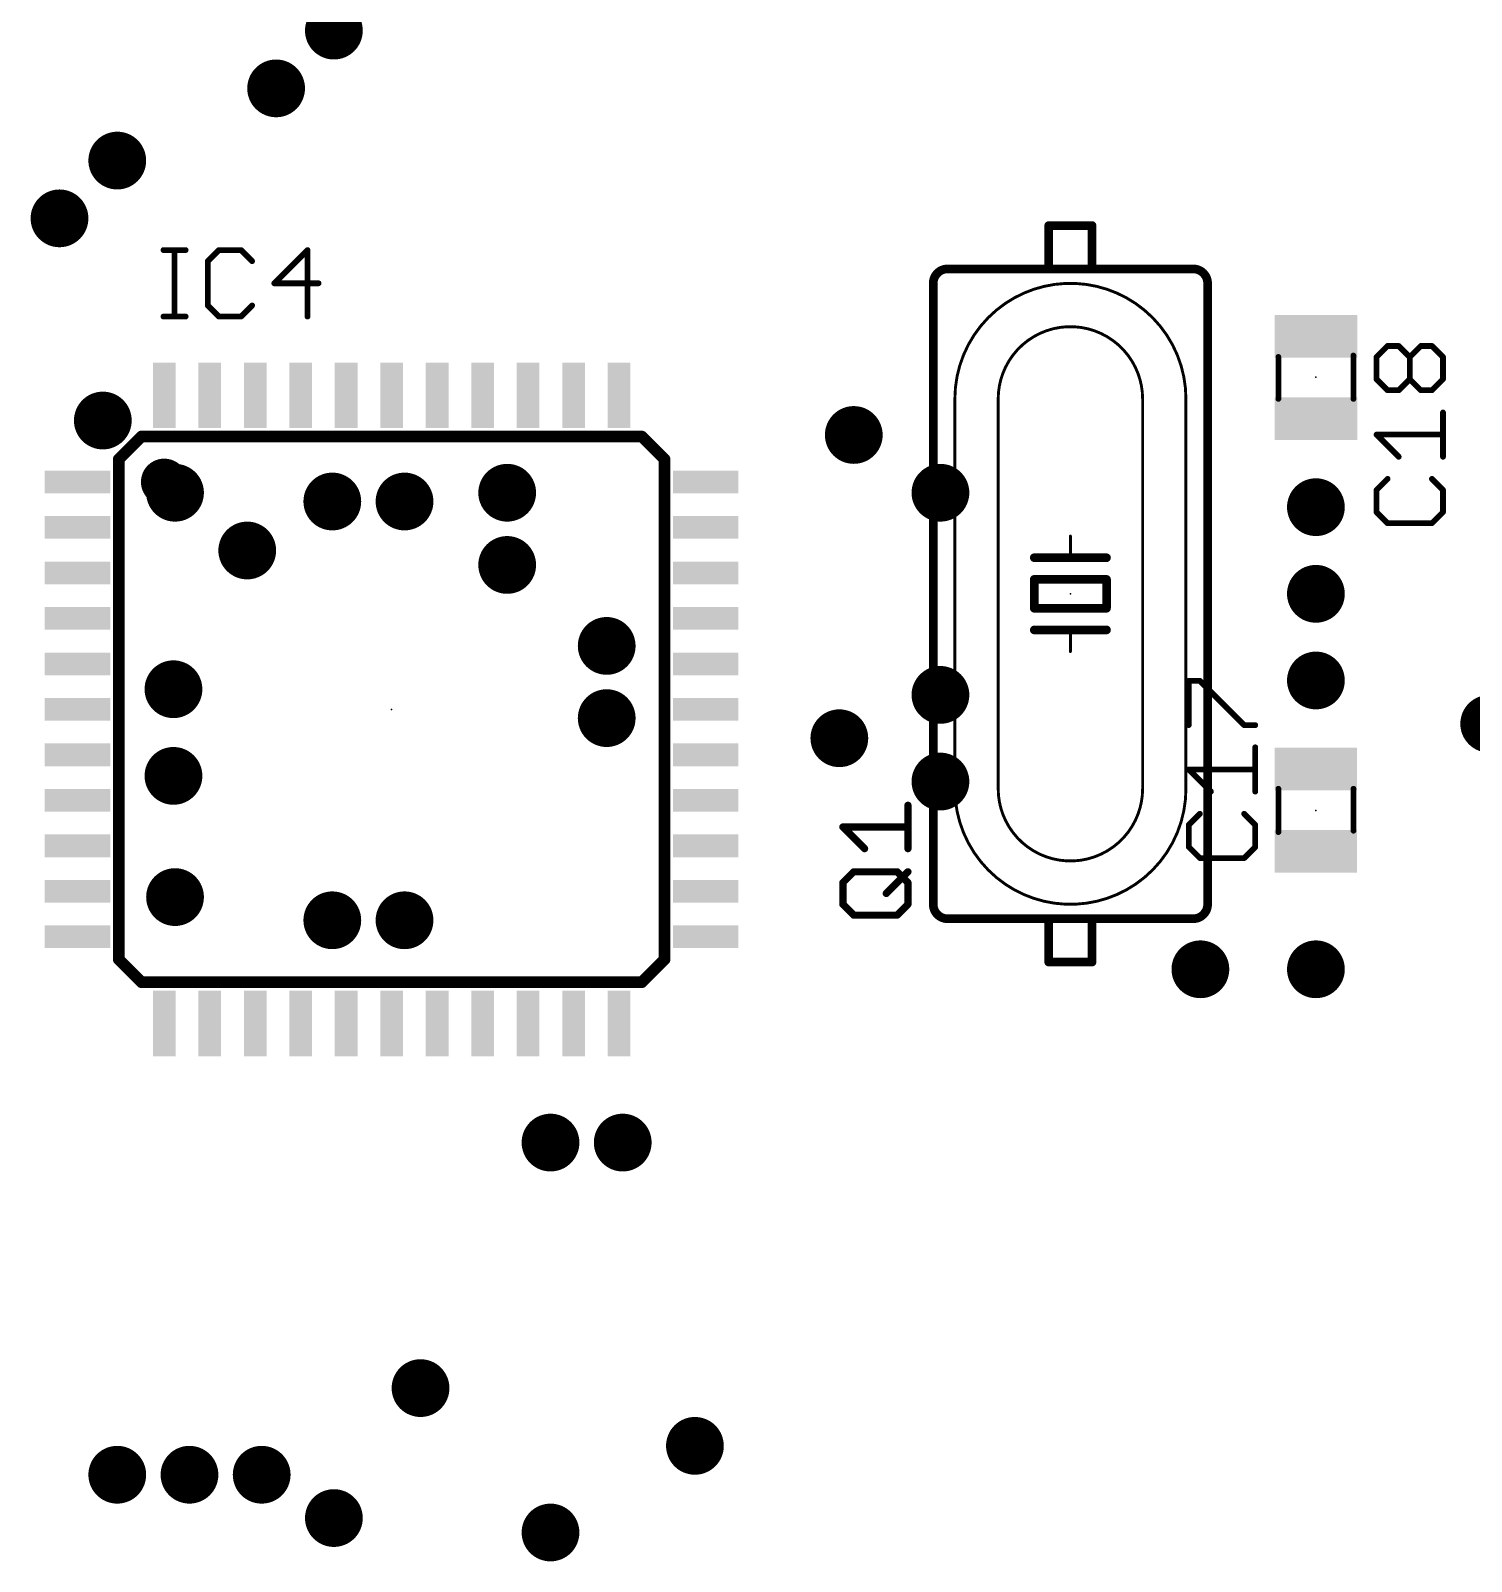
# Model space of a CAD drawing. Extents: x -10 to 136, y 0 to 101.
# Drawn here: x 41.15 to 66.49, y 45.21 to 72.14 of the extents above; entities that cross this region are included whole.
import ezdxf

# ---------------------------------------------------------------- set-up
doc = ezdxf.new("R2010")
doc.units = 0
for name, color, linetype in [('18', 92, 'CONTINUOUS'), ('21', 253, 'CONTINUOUS'), ('23', 7, 'CONTINUOUS'), ('25', 253, 'CONTINUOUS'), ('51', 253, 'CONTINUOUS')]:
    doc.layers.add(name, color=color, linetype=linetype)

# ---------------------------------------------------------------- blocks, each defined once
blk = doc.blocks.new('RECT')
blk.add_solid([(-0.5, -0.5), (0.5, -0.5), (-0.5, 0.5), (0.5, 0.5)])
blk = doc.blocks.new('ROUNDV')
at = {"const_width": 0.5}
blk.add_lwpolyline([(0, -0.25, 1), (0, 0.25, 1), (0, -0.25)], format="xyb", dxfattribs=at)

msp = doc.modelspace()

# ---------------------------------------------------------------- linework, layer by layer
at = {"layer": '21'}
for points, const_width in [([(57.277, 67.945, 0.4142), (57.023, 67.691)], 0.1524), ([(57.277, 67.9831, 1), (57.277, 67.9069)], 0.0762), ([(57.277, 67.9069, 1), (57.277, 67.9831)], 0.0762), ([(58.293, 67.9069, 1), (58.293, 67.9831)], 0.0762), ([(60.579, 67.9831, 1), (60.579, 67.9069)], 0.0762), ([(61.849, 67.691, 0.4142), (61.595, 67.945)], 0.1524), ([(61.595, 67.9831, 1), (61.595, 67.9069)], 0.0762), ([(61.595, 67.9069, 1), (61.595, 67.9831)], 0.0762), ([(57.0611, 67.691, 1), (56.9849, 67.691)], 0.0762), ([(56.9849, 67.691, 1), (57.0611, 67.691)], 0.0762), ([(61.8871, 67.691, 1), (61.8109, 67.691)], 0.0762), ([(61.8109, 67.691, 1), (61.8871, 67.691)], 0.0762), ([(58.293, 67.3391, 0.2483), (57.404, 65.659)], 0.0508), ([(61.468, 65.659, 0.2483), (60.5789, 67.339)], 0.0508), ([(58.293, 66.2126, 0.1132), (58.166, 65.659)], 0.0508), ([(60.706, 65.659, 0.1132), (60.579, 66.2126)], 0.0508), ([(57.4167, 65.659, 1), (57.3913, 65.659)], 0.0254), ([(58.1787, 65.659, 1), (58.1533, 65.659)], 0.0254), ([(60.7187, 65.659, 1), (60.6933, 65.659)], 0.0254), ([(61.4807, 65.659, 1), (61.4553, 65.659)], 0.0254), ([(43.098, 65.0488, 1), (43.098, 64.9472)], 0.1016), ([(43.1339, 64.9621, 1), (43.0621, 65.0339)], 0.1016), ([(51.9339, 65.0339, 1), (51.8621, 64.9621)], 0.1016), ([(51.898, 64.9472, 1), (51.898, 65.0488)], 0.1016), ([(42.7488, 64.598, 1), (42.6472, 64.598)], 0.1016), ([(42.6621, 64.6339, 1), (42.7339, 64.5621)], 0.1016), ([(52.3488, 64.598, 1), (52.2472, 64.598)], 0.1016), ([(52.2621, 64.5621, 1), (52.3339, 64.6339)], 0.1016), ([(43.498, 63.9153, 1), (43.498, 64.4807, 1), (43.498, 63.9153)], 0.254), ([(59.4487, 63.246, 1), (59.4233, 63.246)], 0.0254), ([(58.801, 62.9031, 1), (58.801, 62.8269)], 0.0762), ([(59.436, 62.9031, 1), (59.436, 62.8269)], 0.0762), ([(59.436, 62.8269, 1), (59.436, 62.9031)], 0.0762), ([(59.4233, 62.865, 1), (59.4487, 62.865)], 0.0254), ([(60.071, 62.8269, 1), (60.071, 62.9031)], 0.0762), ([(58.801, 62.5221, 1), (58.801, 62.4459)], 0.0762), ([(58.8391, 62.484, 1), (58.7629, 62.484)], 0.0762), ([(60.1091, 62.484, 1), (60.0329, 62.484)], 0.0762), ([(60.071, 62.4459, 1), (60.071, 62.5221)], 0.0762), ([(58.801, 62.0141, 1), (58.801, 61.9379)], 0.0762), ([(58.7629, 61.976, 1), (58.8391, 61.976)], 0.0762), ([(60.0329, 61.976, 1), (60.1091, 61.976)], 0.0762), ([(60.071, 61.9379, 1), (60.071, 62.0141)], 0.0762), ([(58.801, 61.6331, 1), (58.801, 61.5569)], 0.0762), ([(59.436, 61.6331, 1), (59.436, 61.5569)], 0.0762), ([(59.436, 61.5569, 1), (59.436, 61.6331)], 0.0762), ([(60.071, 61.5569, 1), (60.071, 61.6331)], 0.0762), ([(59.4487, 61.595, 1), (59.4233, 61.595)], 0.0254), ([(59.4233, 61.214, 1), (59.4487, 61.214)], 0.0254), ([(57.4039, 58.801, 0.2483), (58.293, 57.1209)], 0.0508), ([(57.3913, 58.801, 1), (57.4167, 58.801)], 0.0254), ([(58.166, 58.801, 0.1132), (58.293, 58.2474)], 0.0508), ([(58.1533, 58.801, 1), (58.1787, 58.801)], 0.0254), ([(60.579, 57.1209, 0.2483), (61.468, 58.801)], 0.0508), ([(60.579, 58.2474, 0.1132), (60.706, 58.801)], 0.0508), ([(60.6933, 58.801, 1), (60.7187, 58.801)], 0.0254), ([(61.4553, 58.801, 1), (61.4807, 58.801)], 0.0254), ([(57.023, 56.769, 0.4142), (57.277, 56.515)], 0.1524), ([(57.0611, 56.769, 1), (56.9849, 56.769)], 0.0762), ([(61.595, 56.515, 0.4142), (61.849, 56.769)], 0.1524), ([(61.8871, 56.769, 1), (61.8109, 56.769)], 0.0762), ([(56.9849, 56.769, 1), (57.0611, 56.769)], 0.0762), ([(57.277, 56.5531, 1), (57.277, 56.4769)], 0.0762), ([(57.277, 56.4769, 1), (57.277, 56.5531)], 0.0762), ([(58.293, 56.4769, 1), (58.293, 56.5531)], 0.0762), ([(60.579, 56.5531, 1), (60.579, 56.4769)], 0.0762), ([(61.595, 56.5531, 1), (61.595, 56.4769)], 0.0762), ([(61.595, 56.4769, 1), (61.595, 56.5531)], 0.0762), ([(61.8109, 56.769, 1), (61.8871, 56.769)], 0.0762), ([(42.7339, 55.8339, 1), (42.6621, 55.7621)], 0.1016), ([(42.6472, 55.798, 1), (42.7488, 55.798)], 0.1016), ([(52.2472, 55.798, 1), (52.3488, 55.798)], 0.1016), ([(52.3339, 55.7621, 1), (52.2621, 55.8339)], 0.1016), ([(43.098, 55.4488, 1), (43.098, 55.3472)], 0.1016), ([(43.0621, 55.3621, 1), (43.1339, 55.4339)], 0.1016), ([(51.8621, 55.4339, 1), (51.9339, 55.3621)], 0.1016), ([(51.898, 55.3472, 1), (51.898, 55.4488)], 0.1016)]:
    msp.add_lwpolyline(points, format="xyb", dxfattribs=dict(at, const_width=const_width))
for points, const_width in [([(58.293, 67.945), (57.277, 67.945)], 0.1524), ([(61.595, 67.945), (60.579, 67.945)], 0.1524), ([(57.023, 67.691), (57.023, 56.769)], 0.1524), ([(61.849, 67.691), (61.849, 56.769)], 0.1524), ([(57.404, 58.801), (57.404, 65.659)], 0.0508), ([(58.166, 58.801), (58.166, 65.659)], 0.0508), ([(60.706, 65.659), (60.706, 58.801)], 0.0508), ([(61.468, 65.659), (61.468, 58.801)], 0.0508), ([(42.698, 64.598), (43.098, 64.998)], 0.2032), ([(43.098, 64.998), (51.898, 64.998)], 0.2032), ([(51.898, 64.998), (52.298, 64.598)], 0.2032), ([(42.698, 55.798), (42.698, 64.598)], 0.2032), ([(52.298, 64.598), (52.298, 55.798)], 0.2032), ([(59.436, 62.865), (59.436, 63.246)], 0.0508), ([(58.801, 62.865), (59.436, 62.865)], 0.1524), ([(59.436, 62.865), (60.071, 62.865)], 0.1524), ([(60.071, 62.484), (58.801, 62.484)], 0.1524), ([(58.801, 62.484), (58.801, 61.976)], 0.1524), ([(60.071, 61.976), (60.071, 62.484)], 0.1524), ([(58.801, 61.976), (60.071, 61.976)], 0.1524), ([(58.801, 61.595), (59.436, 61.595)], 0.1524), ([(59.436, 61.595), (60.071, 61.595)], 0.1524), ([(59.436, 61.595), (59.436, 61.214)], 0.0508), ([(58.293, 56.515), (57.277, 56.515)], 0.1524), ([(61.595, 56.515), (60.579, 56.515)], 0.1524), ([(43.098, 55.398), (42.698, 55.798)], 0.2032), ([(52.298, 55.798), (51.898, 55.398)], 0.2032), ([(51.898, 55.398), (43.098, 55.398)], 0.2032)]:
    msp.add_lwpolyline(points, dxfattribs=dict(at, const_width=const_width))
at = {"layer": '23'}
for p in [(63.754, 66.04), (59.436, 62.23), (47.498, 60.198), (63.754, 58.42)]:
    msp.add_point(p, dxfattribs=at)
at = {"layer": '25'}
for points, const_width in [([(43.4848, 68.2761), (43.8745, 68.2761)], 0.1016), ([(43.6796, 67.1068), (43.6796, 68.2761)], 0.1016), ([(44.4591, 68.2761), (44.2643, 68.0812)], 0.1016), ([(44.2643, 68.0812), (44.2643, 67.3016)], 0.1016), ([(44.8489, 68.2761), (44.4591, 68.2761)], 0.1016), ([(45.0438, 68.0812), (44.8489, 68.2761)], 0.1016), ([(46.0182, 68.2761), (45.4336, 67.6914)], 0.1016), ([(46.0182, 67.1068), (46.0182, 68.2761)], 0.1016), ([(45.4336, 67.6914), (46.2131, 67.6914)], 0.1016), ([(44.2643, 67.3016), (44.4591, 67.1068)], 0.1016), ([(44.8489, 67.1068), (45.0438, 67.3016)], 0.1016), ([(43.4848, 67.1068), (43.8745, 67.1068)], 0.1016), ([(44.4591, 67.1068), (44.8489, 67.1068)], 0.1016), ([(64.8199, 66.3949), (65.0148, 66.5898)], 0.1016), ([(65.0148, 66.5898), (65.2097, 66.5898)], 0.1016), ([(65.2097, 66.5898), (65.4046, 66.3949)], 0.1016), ([(65.4046, 66.3949), (65.5995, 66.5898)], 0.1016), ([(65.5995, 66.5898), (65.7944, 66.5898)], 0.1016), ([(65.7944, 66.5898), (65.9892, 66.3949)], 0.1016), ([(64.8199, 66.0051), (64.8199, 66.3949)], 0.1016), ([(65.4046, 66.0051), (65.4046, 66.3949)], 0.1016), ([(65.9892, 66.3949), (65.9892, 66.0051)], 0.1016), ([(65.0148, 65.8103), (64.8199, 66.0051)], 0.1016), ([(65.4046, 66.0051), (65.2097, 65.8103)], 0.1016), ([(65.5995, 65.8103), (65.4046, 66.0051)], 0.1016), ([(65.9892, 66.0051), (65.7944, 65.8103)], 0.1016), ([(65.2097, 65.8103), (65.0148, 65.8103)], 0.1016), ([(65.7944, 65.8103), (65.5995, 65.8103)], 0.1016), ([(65.9892, 64.641), (65.9892, 65.4205)], 0.1016), ([(65.2097, 64.641), (64.8199, 65.0307)], 0.1016), ([(64.8199, 65.0307), (65.9892, 65.0307)], 0.1016), ([(65.0148, 64.2512), (64.8199, 64.0563)], 0.1016), ([(64.8199, 64.0563), (64.8199, 63.6665)], 0.1016), ([(65.9892, 64.0563), (65.7944, 64.2512)], 0.1016), ([(65.9892, 63.6665), (65.9892, 64.0563)], 0.1016), ([(64.8199, 63.6665), (65.0148, 63.4717)], 0.1016), ([(65.7944, 63.4717), (65.9892, 63.6665)], 0.1016), ([(65.0148, 63.4717), (65.7944, 63.4717)], 0.1016), ([(61.5179, 59.9204), (61.5179, 60.6999)], 0.1016), ([(61.5179, 60.6999), (61.7128, 60.6999)], 0.1016), ([(61.7128, 60.6999), (62.4924, 59.9204)], 0.1016), ([(62.4924, 59.9204), (62.6872, 59.9204)], 0.1016), ([(62.6872, 58.7511), (62.6872, 59.5306)], 0.1016), ([(61.9077, 58.7511), (61.5179, 59.1408)], 0.1016), ([(61.5179, 59.1408), (62.6872, 59.1408)], 0.1016), ([(56.5785, 57.7478), (56.5785, 58.5104)], 0.127), ([(55.8159, 57.7478), (55.4346, 58.1291)], 0.127), ([(55.4346, 58.1291), (56.5785, 58.1291)], 0.127), ([(61.7128, 58.3613), (61.5179, 58.1664)], 0.1016), ([(61.5179, 58.1664), (61.5179, 57.7766)], 0.1016), ([(62.6872, 58.1664), (62.4924, 58.3613)], 0.1016), ([(62.6872, 57.7766), (62.6872, 58.1664)], 0.1016), ([(61.5179, 57.7766), (61.7128, 57.5818)], 0.1016), ([(61.7128, 57.5818), (62.4924, 57.5818)], 0.1016), ([(62.4924, 57.5818), (62.6872, 57.7766)], 0.1016), ([(55.4346, 57.1504), (55.6252, 57.3411)], 0.127), ([(55.6252, 57.3411), (56.3879, 57.3411)], 0.127), ([(56.1972, 56.9598), (56.5785, 57.3411)], 0.127), ([(56.3879, 57.3411), (56.5785, 57.1504)], 0.127), ([(55.4346, 56.7691), (55.4346, 57.1504)], 0.127), ([(56.5785, 57.1504), (56.5785, 56.7691)], 0.127), ([(55.6252, 56.5785), (55.4346, 56.7691)], 0.127), ([(56.5785, 56.7691), (56.3879, 56.5785)], 0.127), ([(56.3879, 56.5785), (55.6252, 56.5785)], 0.127)]:
    msp.add_lwpolyline(points, dxfattribs=dict(at, const_width=const_width))
for points, const_width in [([(43.4848, 68.3015, 1), (43.4848, 68.2507)], 0.0508), ([(43.705, 68.2761, 1), (43.6542, 68.2761)], 0.0508), ([(43.8745, 68.2507, 1), (43.8745, 68.3015)], 0.0508), ([(44.2463, 68.0992, 1), (44.2823, 68.0632)], 0.0508), ([(44.2897, 68.0812, 1), (44.2389, 68.0812)], 0.0508), ([(44.4591, 68.3015, 1), (44.4591, 68.2507)], 0.0508), ([(44.4771, 68.2581, 1), (44.4411, 68.2941)], 0.0508), ([(44.8669, 68.2941, 1), (44.8309, 68.2581)], 0.0508), ([(44.8489, 68.2507, 1), (44.8489, 68.3015)], 0.0508), ([(45.0258, 68.0632, 1), (45.0618, 68.0992)], 0.0508), ([(46.0436, 68.2761, 1), (45.9928, 68.2761)], 0.0508), ([(46.0362, 68.2581, 1), (46.0002, 68.2941)], 0.0508), ([(45.4156, 67.7094, 1), (45.4516, 67.6734)], 0.0508), ([(45.4336, 67.7168, 1), (45.4336, 67.666)], 0.0508), ([(46.2131, 67.666, 1), (46.2131, 67.7168)], 0.0508), ([(44.2823, 67.3196, 1), (44.2463, 67.2836)], 0.0508), ([(44.2389, 67.3016, 1), (44.2897, 67.3016)], 0.0508), ([(45.0618, 67.2836, 1), (45.0258, 67.3196)], 0.0508), ([(43.4848, 67.1322, 1), (43.4848, 67.0814)], 0.0508), ([(43.6542, 67.1068, 1), (43.705, 67.1068)], 0.0508), ([(43.8745, 67.0814, 1), (43.8745, 67.1322)], 0.0508), ([(44.4591, 67.1322, 1), (44.4591, 67.0814)], 0.0508), ([(44.4411, 67.0888, 1), (44.4771, 67.1248)], 0.0508), ([(44.8309, 67.1248, 1), (44.8669, 67.0888)], 0.0508), ([(44.8489, 67.0814, 1), (44.8489, 67.1322)], 0.0508), ([(45.9928, 67.1068, 1), (46.0436, 67.1068)], 0.0508), ([(65.0148, 66.6152, 1), (65.0148, 66.5644)], 0.0508), ([(65.0328, 66.5718, 1), (64.9968, 66.6078)], 0.0508), ([(65.2277, 66.6078, 1), (65.1917, 66.5718)], 0.0508), ([(65.2097, 66.5644, 1), (65.2097, 66.6152)], 0.0508), ([(65.5995, 66.6152, 1), (65.5995, 66.5644)], 0.0508), ([(65.6175, 66.5718, 1), (65.5815, 66.6078)], 0.0508), ([(65.8124, 66.6078, 1), (65.7764, 66.5718)], 0.0508), ([(65.7944, 66.5644, 1), (65.7944, 66.6152)], 0.0508), ([(64.8019, 66.4129, 1), (64.8379, 66.3769)], 0.0508), ([(64.8453, 66.3949, 1), (64.7945, 66.3949)], 0.0508), ([(65.3866, 66.4129, 1), (65.4226, 66.3769)], 0.0508), ([(65.43, 66.3949, 1), (65.3792, 66.3949)], 0.0508), ([(65.3866, 66.3769, 1), (65.4226, 66.4129)], 0.0508), ([(66.0146, 66.3949, 1), (65.9638, 66.3949)], 0.0508), ([(65.9712, 66.3769, 1), (66.0072, 66.4129)], 0.0508), ([(64.8379, 66.0231, 1), (64.8019, 65.9871)], 0.0508), ([(64.7945, 66.0051, 1), (64.8453, 66.0051)], 0.0508), ([(65.4226, 66.0231, 1), (65.3866, 65.9871)], 0.0508), ([(65.3792, 66.0051, 1), (65.43, 66.0051)], 0.0508), ([(65.4226, 65.9871, 1), (65.3866, 66.0231)], 0.0508), ([(65.9638, 66.0051, 1), (66.0146, 66.0051)], 0.0508), ([(66.0072, 65.9871, 1), (65.9712, 66.0231)], 0.0508), ([(65.0148, 65.8357, 1), (65.0148, 65.7849)], 0.0508), ([(64.9968, 65.7923, 1), (65.0328, 65.8283)], 0.0508), ([(65.1917, 65.8283, 1), (65.2277, 65.7923)], 0.0508), ([(65.2097, 65.7849, 1), (65.2097, 65.8357)], 0.0508), ([(65.5995, 65.8357, 1), (65.5995, 65.7849)], 0.0508), ([(65.5815, 65.7923, 1), (65.6175, 65.8283)], 0.0508), ([(65.7764, 65.8283, 1), (65.8124, 65.7923)], 0.0508), ([(65.7944, 65.7849, 1), (65.7944, 65.8357)], 0.0508), ([(66.0146, 65.4205, 1), (65.9638, 65.4205)], 0.0508), ([(64.8379, 65.0487, 1), (64.8019, 65.0127)], 0.0508), ([(64.8199, 65.0561, 1), (64.8199, 65.0053)], 0.0508), ([(65.9892, 65.0053, 1), (65.9892, 65.0561)], 0.0508), ([(65.1917, 64.623, 1), (65.2277, 64.659)], 0.0508), ([(65.9638, 64.641, 1), (66.0146, 64.641)], 0.0508), ([(64.8019, 64.0743, 1), (64.8379, 64.0383)], 0.0508), ([(64.8453, 64.0563, 1), (64.7945, 64.0563)], 0.0508), ([(65.0328, 64.2332, 1), (64.9968, 64.2692)], 0.0508), ([(65.8124, 64.2692, 1), (65.7764, 64.2332)], 0.0508), ([(66.0146, 64.0563, 1), (65.9638, 64.0563)], 0.0508), ([(65.9712, 64.0383, 1), (66.0072, 64.0743)], 0.0508), ([(64.8379, 63.6845, 1), (64.8019, 63.6485)], 0.0508), ([(64.7945, 63.6665, 1), (64.8453, 63.6665)], 0.0508), ([(65.9638, 63.6665, 1), (66.0146, 63.6665)], 0.0508), ([(66.0072, 63.6485, 1), (65.9712, 63.6845)], 0.0508), ([(65.0148, 63.4971, 1), (65.0148, 63.4463)], 0.0508), ([(64.9968, 63.4537, 1), (65.0328, 63.4897)], 0.0508), ([(65.7764, 63.4897, 1), (65.8124, 63.4537)], 0.0508), ([(65.7944, 63.4463, 1), (65.7944, 63.4971)], 0.0508), ([(61.5433, 60.6999, 1), (61.4925, 60.6999)], 0.0508), ([(61.5179, 60.7253, 1), (61.5179, 60.6745)], 0.0508), ([(61.7308, 60.7179, 1), (61.6948, 60.6819)], 0.0508), ([(61.7128, 60.6745, 1), (61.7128, 60.7253)], 0.0508), ([(61.4925, 59.9204, 1), (61.5433, 59.9204)], 0.0508), ([(62.4924, 59.9458, 1), (62.4924, 59.895)], 0.0508), ([(62.4744, 59.9024, 1), (62.5104, 59.9384)], 0.0508), ([(62.6872, 59.895, 1), (62.6872, 59.9458)], 0.0508), ([(62.7126, 59.5306, 1), (62.6618, 59.5306)], 0.0508), ([(61.5359, 59.1588, 1), (61.4999, 59.1228)], 0.0508), ([(61.5179, 59.1662, 1), (61.5179, 59.1154)], 0.0508), ([(62.6872, 59.1154, 1), (62.6872, 59.1662)], 0.0508), ([(61.8897, 58.7331, 1), (61.9257, 58.7691)], 0.0508), ([(62.6618, 58.7511, 1), (62.7126, 58.7511)], 0.0508), ([(56.6103, 58.5104, 1), (56.5468, 58.5104)], 0.0635), ([(55.4571, 58.1516, 1), (55.4121, 58.1066)], 0.0635), ([(55.4346, 58.1609, 1), (55.4346, 58.0973)], 0.0635), ([(56.5785, 58.0973, 1), (56.5785, 58.1609)], 0.0635), ([(61.4999, 58.1844, 1), (61.5359, 58.1484)], 0.0508), ([(61.5433, 58.1664, 1), (61.4925, 58.1664)], 0.0508), ([(61.7308, 58.3433, 1), (61.6948, 58.3793)], 0.0508), ([(62.5104, 58.3793, 1), (62.4744, 58.3433)], 0.0508), ([(62.7126, 58.1664, 1), (62.6618, 58.1664)], 0.0508), ([(62.6692, 58.1484, 1), (62.7052, 58.1844)], 0.0508), ([(55.7934, 57.7253, 1), (55.8384, 57.7703)], 0.0635), ([(56.5468, 57.7478, 1), (56.6103, 57.7478)], 0.0635), ([(61.5359, 57.7946, 1), (61.4999, 57.7586)], 0.0508), ([(61.4925, 57.7766, 1), (61.5433, 57.7766)], 0.0508), ([(61.7128, 57.6072, 1), (61.7128, 57.5564)], 0.0508), ([(61.6948, 57.5638, 1), (61.7308, 57.5998)], 0.0508), ([(62.4744, 57.5998, 1), (62.5104, 57.5638)], 0.0508), ([(62.4924, 57.5564, 1), (62.4924, 57.6072)], 0.0508), ([(62.6618, 57.7766, 1), (62.7126, 57.7766)], 0.0508), ([(62.7052, 57.7586, 1), (62.6692, 57.7946)], 0.0508), ([(55.6252, 57.3729, 1), (55.6252, 57.3094)], 0.0635), ([(55.6477, 57.3187, 1), (55.6027, 57.3635)], 0.0635), ([(56.4104, 57.3635, 1), (56.3654, 57.3187)], 0.0635), ([(56.3879, 57.3094, 1), (56.3879, 57.3729)], 0.0635), ([(56.601, 57.3186, 1), (56.556, 57.3636)], 0.0635), ([(55.4121, 57.1728, 1), (55.4571, 57.128)], 0.0635), ([(55.4664, 57.1504, 1), (55.4029, 57.1504)], 0.0635), ([(56.6103, 57.1504, 1), (56.5468, 57.1504)], 0.0635), ([(56.556, 57.128, 1), (56.601, 57.1728)], 0.0635), ([(55.4571, 56.7916, 1), (55.4121, 56.7466)], 0.0635), ([(56.1747, 56.9823, 1), (56.2197, 56.9373)], 0.0635), ([(56.601, 56.7466, 1), (56.556, 56.7916)], 0.0635), ([(55.4029, 56.7691, 1), (55.4664, 56.7691)], 0.0635), ([(55.6252, 56.6103, 1), (55.6252, 56.5468)], 0.0635), ([(55.6027, 56.556, 1), (55.6477, 56.601)], 0.0635), ([(56.3654, 56.601, 1), (56.4104, 56.556)], 0.0635), ([(56.3879, 56.5468, 1), (56.3879, 56.6103)], 0.0635), ([(56.5468, 56.7691, 1), (56.6103, 56.7691)], 0.0635)]:
    msp.add_lwpolyline(points, format="xyb", dxfattribs=dict(at, const_width=const_width))
at = {"layer": '51'}
for points, const_width in [([(59.055, 67.945), (59.055, 68.707)], 0.1524), ([(59.817, 68.707), (59.055, 68.707)], 0.1524), ([(59.817, 67.945), (59.817, 68.707)], 0.1524), ([(60.579, 67.945), (58.293, 67.945)], 0.1524), ([(63.094, 66.396), (63.094, 65.659)], 0.1016), ([(64.414, 66.421), (64.414, 65.659)], 0.1016), ([(63.094, 58.039), (63.094, 58.801)], 0.1016), ([(64.414, 58.064), (64.414, 58.801)], 0.1016), ([(59.055, 56.515), (58.293, 56.515)], 0.1524), ([(59.817, 56.515), (59.055, 56.515)], 0.1524), ([(59.055, 56.515), (59.055, 55.753)], 0.1524), ([(60.579, 56.515), (59.817, 56.515)], 0.1524), ([(59.817, 56.515), (59.817, 55.753)], 0.1524), ([(59.817, 55.753), (59.055, 55.753)], 0.1524)]:
    msp.add_lwpolyline(points, dxfattribs=dict(at, const_width=const_width))
for points, const_width in [([(59.0931, 68.707, 1), (59.0169, 68.707)], 0.0762), ([(59.055, 68.7451, 1), (59.055, 68.6689)], 0.0762), ([(59.8551, 68.707, 1), (59.7789, 68.707)], 0.0762), ([(59.817, 68.6689, 1), (59.817, 68.7451)], 0.0762), ([(58.293, 67.9831, 1), (58.293, 67.9069)], 0.0762), ([(59.0169, 67.945, 1), (59.0931, 67.945)], 0.0762), ([(59.7789, 67.945, 1), (59.8551, 67.945)], 0.0762), ([(60.579, 67.9069, 1), (60.579, 67.9831)], 0.0762), ([(60.579, 67.3391, 0.3079), (58.293, 67.3391)], 0.0508), ([(60.579, 66.2126, 0.6268), (58.293, 66.2126)], 0.0508), ([(63.1194, 66.396, 1), (63.0686, 66.396)], 0.0508), ([(64.4394, 66.421, 1), (64.3886, 66.421)], 0.0508), ([(63.0686, 65.659, 1), (63.1194, 65.659)], 0.0508), ([(64.3886, 65.659, 1), (64.4394, 65.659)], 0.0508), ([(63.1194, 58.801, 1), (63.0686, 58.801)], 0.0508), ([(64.4394, 58.801, 1), (64.3886, 58.801)], 0.0508), ([(58.293, 58.2474, 0.6268), (60.579, 58.2474)], 0.0508), ([(63.0686, 58.039, 1), (63.1194, 58.039)], 0.0508), ([(64.3886, 58.064, 1), (64.4394, 58.064)], 0.0508), ([(58.293, 57.1209, 0.3079), (60.579, 57.1209)], 0.0508), ([(58.293, 56.5531, 1), (58.293, 56.4769)], 0.0762), ([(59.055, 56.5531, 1), (59.055, 56.4769)], 0.0762), ([(59.0931, 56.515, 1), (59.0169, 56.515)], 0.0762), ([(59.055, 56.4769, 1), (59.055, 56.5531)], 0.0762), ([(59.817, 56.5531, 1), (59.817, 56.4769)], 0.0762), ([(59.8551, 56.515, 1), (59.7789, 56.515)], 0.0762), ([(59.817, 56.4769, 1), (59.817, 56.5531)], 0.0762), ([(60.579, 56.4769, 1), (60.579, 56.5531)], 0.0762), ([(59.055, 55.7911, 1), (59.055, 55.7149)], 0.0762), ([(59.0169, 55.753, 1), (59.0931, 55.753)], 0.0762), ([(59.7789, 55.753, 1), (59.8551, 55.753)], 0.0762), ([(59.817, 55.7149, 1), (59.817, 55.7911)], 0.0762)]:
    msp.add_lwpolyline(points, format="xyb", dxfattribs=dict(at, const_width=const_width))

# ---------------------------------------------------------------- block references
at = {"layer": '18', "xscale": 1.016, "yscale": 1.016}
for p in [(46.482, 72.136), (45.466, 71.12), (42.672, 69.85), (41.656, 68.834), (42.418, 65.278), (55.626, 65.024), (43.688, 64.008), (46.4542, 63.8538), (47.7242, 63.8538), (49.53, 64.008), (57.15, 64.008), (63.754, 63.754), (44.958, 62.992), (49.53, 62.738), (63.754, 62.23), (51.2802, 61.3139), (63.754, 60.706), (43.6603, 60.5518), (57.15, 60.452), (51.2802, 60.0438), (66.802, 59.944), (55.372, 59.69), (43.6603, 59.0278), (57.15, 58.928), (43.688, 56.896), (46.4542, 56.4879), (47.7243, 56.4878), (61.722, 55.626), (63.754, 55.626), (50.292, 52.578), (51.562, 52.578), (48.006, 48.26), (52.832, 47.244), (42.672, 46.736), (43.942, 46.736), (45.212, 46.736), (46.482, 45.974), (50.292, 45.72)]:
    msp.add_blockref('ROUNDV', p, dxfattribs=at)
at = {"layer": '51', "xscale": 0.7501, "yscale": 1.4501}
for p, rotation in [((63.755, 66.7571), 270), ((63.7551, 65.3094), 270), ((63.7529, 59.1506), 90), ((63.7528, 57.7029), 90)]:
    msp.add_blockref('RECT', p, dxfattribs=dict(at, rotation=rotation))
at = {"layer": '51'}
for p, xscale, yscale in [((43.498, 65.723), 0.3998, 1.1501), ((44.298, 65.723), 0.4, 1.1501), ((45.0981, 65.723), 0.4, 1.1501), ((45.8979, 65.723), 0.4001, 1.1501), ((46.698, 65.723), 0.4001, 1.1501), ((47.498, 65.723), 0.3998, 1.1501), ((48.2979, 65.723), 0.4001, 1.1501), ((49.098, 65.723), 0.4001, 1.1501), ((49.8979, 65.723), 0.4, 1.1501), ((50.698, 65.723), 0.4, 1.1501), ((51.498, 65.723), 0.3998, 1.1501), ((41.9729, 64.198), 1.1501, 0.3998), ((53.023, 64.198), 1.1501, 0.3998), ((41.9729, 63.398), 1.1501, 0.4), ((53.023, 63.398), 1.1501, 0.4), ((41.9729, 62.5979), 1.1501, 0.4), ((53.023, 62.5979), 1.1501, 0.4), ((41.9729, 61.798), 1.1501, 0.4001), ((53.023, 61.798), 1.1501, 0.4001), ((41.9729, 60.9979), 1.1501, 0.4001), ((53.023, 60.9979), 1.1501, 0.4001), ((41.9729, 60.198), 1.1501, 0.3998), ((53.023, 60.198), 1.1501, 0.3998), ((41.9729, 59.398), 1.1501, 0.4001), ((53.023, 59.398), 1.1501, 0.4001), ((41.9729, 58.5979), 1.1501, 0.4001), ((53.023, 58.5979), 1.1501, 0.4001), ((41.9729, 57.7981), 1.1501, 0.4), ((53.023, 57.7981), 1.1501, 0.4), ((41.9729, 56.998), 1.1501, 0.4), ((53.023, 56.998), 1.1501, 0.4), ((41.9729, 56.198), 1.1501, 0.3998), ((53.023, 56.198), 1.1501, 0.3998), ((43.498, 54.6729), 0.3998, 1.1501), ((44.298, 54.6729), 0.4, 1.1501), ((45.0981, 54.6729), 0.4, 1.1501), ((45.8979, 54.6729), 0.4001, 1.1501), ((46.698, 54.6729), 0.4001, 1.1501), ((47.498, 54.6729), 0.3998, 1.1501), ((48.2979, 54.6729), 0.4001, 1.1501), ((49.098, 54.6729), 0.4001, 1.1501), ((49.8979, 54.6729), 0.4, 1.1501), ((50.698, 54.6729), 0.4, 1.1501), ((51.498, 54.6729), 0.3998, 1.1501)]:
    msp.add_blockref('RECT', p, dxfattribs=dict(at, xscale=xscale, yscale=yscale))

doc.saveas('drawing.dxf')
